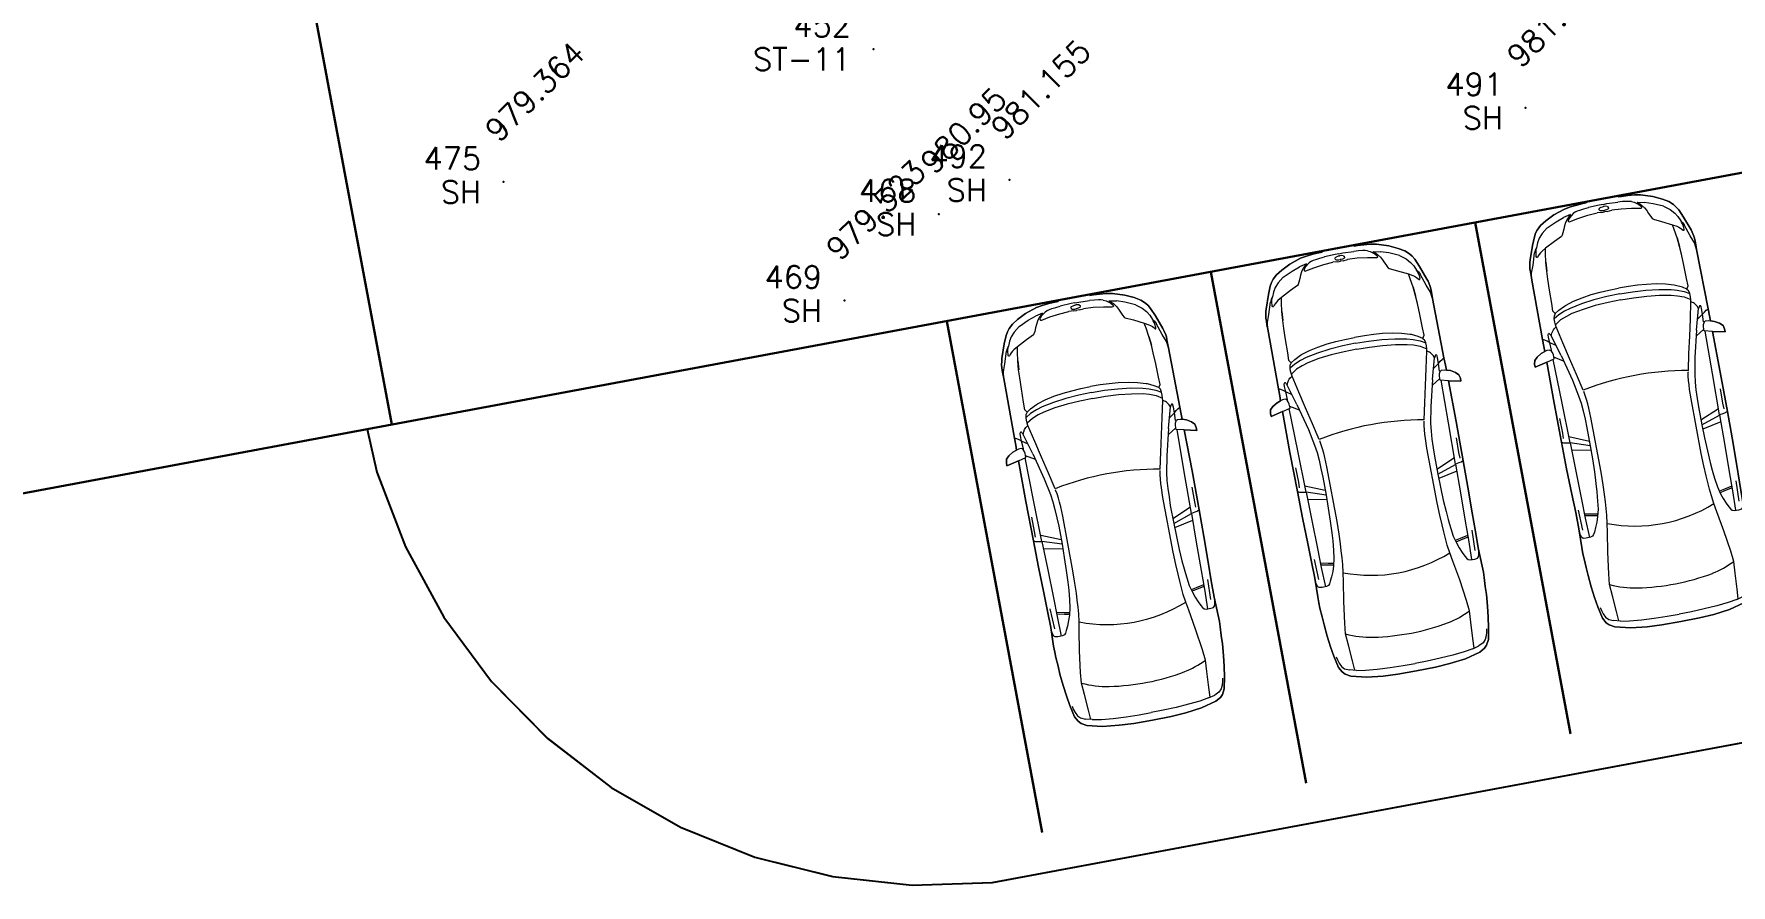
# Model space of a CAD drawing. Header units: metres. Extents: x 319894 to 3389272, y 120 to 6136017.
# Drawn here: x 321044.77 to 321063.72, y 3067882.5 to 3067892.01 of the extents above; entities that cross this region are included whole.
import ezdxf
from ezdxf.enums import TextEntityAlignment as Align

# ---------------------------------------------------------------- set-up
doc = ezdxf.new("R2010")
doc.units = ezdxf.units.M
doc.header["$MEASUREMENT"] = 0
doc.layers.add('A-Furn', color=254, linetype='Continuous', lineweight=0)
doc.layers.add('wall', color=4, linetype='Continuous', lineweight=30)
for name, color, linetype in [('Points', 7, 'Continuous'), ('Points-ELV', 6, 'Continuous'), ('Points-NUM', 4, 'Continuous'), ('Points-TXT', 3, 'Continuous'), ('SH', 7, 'Continuous'), ('ST-11', 7, 'Continuous')]:
    doc.layers.add(name, color=color, linetype=linetype)
doc.styles.add('romans', font='romans.shx')

# ---------------------------------------------------------------- blocks, each defined once
blk = doc.blocks.new('POINTS')
at = {"layer": 'Points'}
blk.add_line((0, 0), (0, 0), dxfattribs=at)
blk.add_point((0, 0), dxfattribs=at)
at = {"layer": 'Points-ELV', "style": 'romans'}
blk.add_attdef('ELEV', text='', height=1, rotation=45, dxfattribs=at).set_placement((0, 0), align=Align.BOTTOM_LEFT)
at = {"layer": 'Points-NUM', "style": 'romans'}
blk.add_attdef('PTNUM', text='', height=1, dxfattribs=at).set_placement((0, 0), align=Align.BOTTOM_RIGHT)
at = {"layer": 'Points-TXT', "style": 'romans'}
blk.add_attdef('DESC', text='', height=1, dxfattribs=at).set_placement((0, 0), align=Align.BOTTOM_RIGHT)
blk = doc.blocks.new('SIT4')
at = {"color": 1}
blk.add_lwpolyline([(320320.507, 3067730.79), (320320.617, 3067730.313), (320320.935, 3067729.478), (320321.365, 3067728.693), (320321.898, 3067727.975), (320322.524, 3067727.337), (320323.233, 3067726.791), (320324.009, 3067726.348), (320324.839, 3067726.014), (320325.706, 3067725.798), (320326.596, 3067725.703), (320327.489, 3067725.73), (320344.199, 3067728.846), (320345.043, 3067729.143), (320345.838, 3067729.552), (320346.569, 3067730.067), (320347.223, 3067730.676), (320347.788, 3067731.37), (320348.251, 3067732.135), (320348.606, 3067732.956), (320348.844, 3067733.818), (320348.963, 3067734.704), (320348.958, 3067735.598), (320348.889, 3067736.083)], dxfattribs=at)
at = {"layer": 'SH', "linetype": 'Continuous'}
ref = blk.add_blockref('POINTS', (320333.443, 3067734.38, 981.274), dxfattribs=at)
ref.add_attrib('PTNUM', '491', dxfattribs={"layer": 'Points-NUM', "height": 0.25, "style": 'romans'}).set_placement((320333.193, 3067734.442, 981.274), align=Align.BOTTOM_RIGHT)
ref.add_attrib('DESC', 'SH', dxfattribs={"layer": 'Points-TXT', "height": 0.25, "style": 'romans'}).set_placement((320333.193, 3067734.067, 981.274), align=Align.BOTTOM_RIGHT)
ref.add_attrib('ELEV', '981.274', dxfattribs={"layer": 'Points-ELV', "height": 0.25, "rotation": 45, "style": 'romans'}).set_placement((320333.443, 3067734.755, 981.274), align=Align.BOTTOM_LEFT)
ref = blk.add_blockref('POINTS', (320322.031, 3067733.552, 979.364), dxfattribs=at)
ref.add_attrib('PTNUM', '475', dxfattribs={"layer": 'Points-NUM', "height": 0.25, "style": 'romans'}).set_placement((320321.781, 3067733.614, 979.364), align=Align.BOTTOM_RIGHT)
ref.add_attrib('DESC', 'SH', dxfattribs={"layer": 'Points-TXT', "height": 0.25, "style": 'romans'}).set_placement((320321.781, 3067733.239, 979.364), align=Align.BOTTOM_RIGHT)
ref.add_attrib('ELEV', '979.364', dxfattribs={"layer": 'Points-ELV', "height": 0.25, "rotation": 45, "style": 'romans'}).set_placement((320322.031, 3067733.927, 979.364), align=Align.BOTTOM_LEFT)
ref = blk.add_blockref('POINTS', (320327.68, 3067733.575, 981.155), dxfattribs=at)
ref.add_attrib('PTNUM', '492', dxfattribs={"layer": 'Points-NUM', "height": 0.25, "style": 'romans'}).set_placement((320327.43, 3067733.637, 981.155), align=Align.BOTTOM_RIGHT)
ref.add_attrib('DESC', 'SH', dxfattribs={"layer": 'Points-TXT', "height": 0.25, "style": 'romans'}).set_placement((320327.43, 3067733.262, 981.155), align=Align.BOTTOM_RIGHT)
ref.add_attrib('ELEV', '981.155', dxfattribs={"layer": 'Points-ELV', "height": 0.25, "rotation": 45, "style": 'romans'}).set_placement((320327.68, 3067733.95, 981.155), align=Align.BOTTOM_LEFT)
ref = blk.add_blockref('POINTS', (320326.892, 3067733.193, 980.95), dxfattribs=at)
ref.add_attrib('PTNUM', '468', dxfattribs={"layer": 'Points-NUM', "height": 0.25, "style": 'romans'}).set_placement((320326.642, 3067733.255, 980.95), align=Align.BOTTOM_RIGHT)
ref.add_attrib('DESC', 'SH', dxfattribs={"layer": 'Points-TXT', "height": 0.25, "style": 'romans'}).set_placement((320326.642, 3067732.88, 980.95), align=Align.BOTTOM_RIGHT)
ref.add_attrib('ELEV', '980.95', dxfattribs={"layer": 'Points-ELV', "height": 0.25, "rotation": 45, "style": 'romans'}).set_placement((320326.892, 3067733.568, 980.95), align=Align.BOTTOM_LEFT)
ref = blk.add_blockref('POINTS', (320325.839, 3067732.229, 979.523), dxfattribs=at)
ref.add_attrib('PTNUM', '469', dxfattribs={"layer": 'Points-NUM', "height": 0.25, "style": 'romans'}).set_placement((320325.589, 3067732.291, 979.523), align=Align.BOTTOM_RIGHT)
ref.add_attrib('DESC', 'SH', dxfattribs={"layer": 'Points-TXT', "height": 0.25, "style": 'romans'}).set_placement((320325.589, 3067731.916, 979.523), align=Align.BOTTOM_RIGHT)
ref.add_attrib('ELEV', '979.523', dxfattribs={"layer": 'Points-ELV', "height": 0.25, "rotation": 45, "style": 'romans'}).set_placement((320325.839, 3067732.604, 979.523), align=Align.BOTTOM_LEFT)
at = {"layer": 'ST-11', "linetype": 'Continuous'}
ref = blk.add_blockref('POINTS', (320326.161, 3067735.035, 981.13), dxfattribs=at)
ref.add_attrib('PTNUM', '452', dxfattribs={"layer": 'Points-NUM', "height": 0.25, "style": 'romans'}).set_placement((320325.911, 3067735.097, 981.13), align=Align.BOTTOM_RIGHT)
ref.add_attrib('DESC', 'ST-11', dxfattribs={"layer": 'Points-TXT', "height": 0.25, "style": 'romans'}).set_placement((320325.911, 3067734.722, 981.13), align=Align.BOTTOM_RIGHT)
ref.add_attrib('ELEV', '981.13', dxfattribs={"layer": 'Points-ELV', "height": 0.25, "rotation": 45, "style": 'romans'}).set_placement((320326.161, 3067735.41, 981.13), align=Align.BOTTOM_LEFT)
blk = doc.blocks.new('car]')
for p, q in [((110617.54, 35319.87), (110612.83, 35318.33)), ((110612.83, 35318.33), (110617.54, 35319.87)), ((110619.99, 35320.3), (110617.54, 35319.87)), ((110617.54, 35319.87), (110619.99, 35320.3)), ((110622.64, 35320.54), (110619.99, 35320.3)), ((110619.99, 35320.3), (110622.64, 35320.54)), ((110625.15, 35320.69), (110622.64, 35320.54)), ((110622.64, 35320.54), (110625.15, 35320.69)), ((110626.52, 35320.73), (110625.15, 35320.69)), ((110625.15, 35320.69), (110626.52, 35320.73)), ((110639.51, 35321.13), (110626.52, 35321.13)), ((110626.52, 35321.13), (110626.52, 35320.73)), ((110626.52, 35320.73), (110626.52, 35321.13)), ((110626.52, 35321.13), (110639.51, 35321.13)), ((110639.51, 35320.73), (110639.51, 35321.13)), ((110639.51, 35321.13), (110639.51, 35320.73)), ((110640.89, 35320.69), (110639.51, 35320.73)), ((110639.51, 35320.73), (110640.89, 35320.69)), ((110643.4, 35320.54), (110640.89, 35320.69)), ((110640.89, 35320.69), (110643.4, 35320.54)), ((110646.05, 35320.3), (110643.4, 35320.54)), ((110643.4, 35320.54), (110646.05, 35320.3)), ((110648.49, 35319.87), (110646.05, 35320.3)), ((110646.05, 35320.3), (110648.49, 35319.87)), ((110653.2, 35318.33), (110648.49, 35319.87)), ((110648.49, 35319.87), (110653.2, 35318.33)), ((110605.24, 35313.61), (110604.35, 35312.45)), ((110604.35, 35312.45), (110605.24, 35313.61)), ((110606.9, 35315.14), (110605.24, 35313.61)), ((110605.24, 35313.61), (110606.9, 35315.14)), ((110609.26, 35316.6), (110606.9, 35315.14)), ((110606.9, 35315.14), (110609.26, 35316.6)), ((110609.29, 35313.74), (110606.91, 35311.87)), ((110612.83, 35318.33), (110609.26, 35316.6)), ((110609.26, 35316.6), (110612.83, 35318.33)), ((110609.29, 35313.74), (110613.28, 35315.48)), ((110613.28, 35315.48), (110616.5, 35316.6)), ((110616.28, 35313.21), (110615.73, 35311.94)), ((110616.94, 35314.43), (110616.28, 35313.21)), ((110619.47, 35317.26), (110616.5, 35316.6)), ((110617.89, 35315.78), (110616.94, 35314.43)), ((110618.85, 35316.71), (110617.89, 35315.78)), ((110618.08, 35315.19), (110618.07, 35314.79)), ((110618.07, 35314.79), (110618.17, 35314.64)), ((110618.93, 35316.18), (110618.08, 35315.19)), ((110618.17, 35314.64), (110618.43, 35314.51)), ((110618.43, 35314.51), (110618.76, 35314.5)), ((110618.76, 35314.5), (110622.12, 35315.18)), ((110619.47, 35317.26), (110618.85, 35316.71)), ((110620.59, 35317.48), (110618.93, 35316.18)), ((110621.63, 35317.93), (110620.59, 35317.48)), ((110621.63, 35317.93), (110622.5, 35318.15)), ((110622.12, 35315.18), (110626.22, 35315.71)), ((110622.5, 35318.15), (110623.46, 35318.33)), ((110623.46, 35318.33), (110625.12, 35318.55)), ((110625.12, 35318.55), (110627.03, 35318.7)), ((110626.22, 35315.71), (110630.03, 35315.97)), ((110631.44, 35318.88), (110627.03, 35318.7)), ((110631.92, 35315.8), (110630.03, 35315.97)), ((110630.76, 35318.86), (110630.78, 35318.86)), ((110631.18, 35317.55), (110631.11, 35317.38)), ((110631.11, 35317.06), (110631.11, 35317.38)), ((110631.11, 35317.06), (110631.18, 35316.9)), ((110631.48, 35317.77), (110631.18, 35317.55)), ((110631.18, 35316.9), (110631.48, 35316.67)), ((110633.02, 35318.87), (110631.44, 35318.88)), ((110631.48, 35317.77), (110632.09, 35317.92)), ((110631.48, 35316.67), (110632.09, 35316.52)), ((110631.92, 35315.8), (110633.05, 35315.8)), ((110632.09, 35317.92), (110632.7, 35317.99)), ((110632.09, 35316.52), (110632.56, 35316.46)), ((110632.56, 35316.46), (110633.05, 35316.44)), ((110632.7, 35317.99), (110633.02, 35317.99)), ((110633.48, 35316.46), (110632.99, 35316.44)), ((110634.12, 35315.8), (110632.99, 35315.8)), ((110633.02, 35318.87), (110634.59, 35318.88)), ((110633.33, 35317.99), (110633.02, 35317.99)), ((110633.95, 35317.92), (110633.33, 35317.99)), ((110633.95, 35316.52), (110633.48, 35316.46)), ((110634.55, 35317.77), (110633.95, 35317.92)), ((110634.55, 35316.67), (110633.95, 35316.52)), ((110634.12, 35315.8), (110636, 35315.97)), ((110634.55, 35317.77), (110634.85, 35317.55)), ((110634.85, 35316.9), (110634.55, 35316.67)), ((110634.59, 35318.88), (110639, 35318.7)), ((110634.85, 35317.55), (110634.92, 35317.38)), ((110634.92, 35317.06), (110634.85, 35316.9)), ((110634.92, 35317.06), (110634.92, 35317.38)), ((110635.28, 35318.86), (110635.25, 35318.86)), ((110639.81, 35315.71), (110636, 35315.97)), ((110640.92, 35318.55), (110639, 35318.7)), ((110643.92, 35315.18), (110639.81, 35315.71)), ((110642.58, 35318.33), (110640.92, 35318.55)), ((110643.54, 35318.15), (110642.58, 35318.33)), ((110644.41, 35317.93), (110643.54, 35318.15)), ((110647.27, 35314.5), (110643.92, 35315.18)), ((110644.41, 35317.93), (110645.45, 35317.48)), ((110645.45, 35317.48), (110647.1, 35316.18)), ((110646.57, 35317.26), (110647.19, 35316.71)), ((110646.57, 35317.26), (110649.53, 35316.6)), ((110647.1, 35316.18), (110647.96, 35315.19)), ((110647.19, 35316.71), (110648.14, 35315.78)), ((110647.6, 35314.51), (110647.27, 35314.5)), ((110647.87, 35314.64), (110647.6, 35314.51)), ((110647.96, 35314.79), (110647.87, 35314.64)), ((110647.96, 35315.19), (110647.96, 35314.79)), ((110648.14, 35315.78), (110649.1, 35314.43)), ((110649.1, 35314.43), (110649.75, 35313.21)), ((110652.76, 35315.48), (110649.53, 35316.6)), ((110649.75, 35313.21), (110650.31, 35311.94)), ((110656.75, 35313.74), (110652.76, 35315.48)), ((110656.78, 35316.6), (110653.2, 35318.33)), ((110653.2, 35318.33), (110656.78, 35316.6)), ((110656.75, 35313.74), (110659.12, 35311.87)), ((110659.13, 35315.14), (110656.78, 35316.6)), ((110656.78, 35316.6), (110659.13, 35315.14)), ((110660.8, 35313.61), (110659.13, 35315.14)), ((110659.13, 35315.14), (110660.8, 35313.61)), ((110661.69, 35312.45), (110660.8, 35313.61)), ((110660.8, 35313.61), (110661.69, 35312.45)), ((110602.21, 35307.93), (110600.22, 35302.39)), ((110600.22, 35302.39), (110602.21, 35307.93)), ((110603.59, 35311.15), (110602.21, 35307.93)), ((110602.21, 35307.93), (110603.59, 35311.15)), ((110602.98, 35305.82), (110602.52, 35304.84)), ((110603.36, 35306.35), (110602.98, 35305.82)), ((110603.2, 35305.4), (110603.44, 35306.13)), ((110603.63, 35306.7), (110603.36, 35306.35)), ((110603.44, 35306.13), (110603.63, 35306.7)), ((110604.35, 35312.45), (110603.59, 35311.15)), ((110603.59, 35311.15), (110604.35, 35312.45)), ((110604.42, 35308.56), (110603.63, 35306.7)), ((110605.42, 35310.19), (110604.42, 35308.56)), ((110606.91, 35311.87), (110605.42, 35310.19)), ((110611.21, 35307.88), (110607.17, 35305.8)), ((110614.3, 35309.33), (110611.21, 35307.88)), ((110614.64, 35309.71), (110614.3, 35309.33)), ((110615.13, 35310.55), (110614.64, 35309.71)), ((110615.73, 35311.94), (110615.13, 35310.55)), ((110650.31, 35311.94), (110650.91, 35310.55)), ((110650.9, 35310.55), (110651.39, 35309.71)), ((110651.39, 35309.71), (110651.74, 35309.33)), ((110651.74, 35309.33), (110654.82, 35307.88)), ((110654.82, 35307.88), (110658.86, 35305.8)), ((110659.12, 35311.87), (110660.61, 35310.19)), ((110660.61, 35310.19), (110661.62, 35308.56)), ((110661.62, 35308.56), (110662.4, 35306.7)), ((110662.45, 35311.15), (110661.69, 35312.45)), ((110661.69, 35312.45), (110662.45, 35311.15)), ((110662.4, 35306.7), (110662.67, 35306.35)), ((110662.6, 35306.13), (110662.4, 35306.7)), ((110663.82, 35307.93), (110662.45, 35311.15)), ((110662.45, 35311.15), (110663.82, 35307.93)), ((110662.83, 35305.4), (110662.6, 35306.13)), ((110662.67, 35306.35), (110663.06, 35305.82)), ((110663.06, 35305.82), (110663.51, 35304.84)), ((110665.81, 35302.39), (110663.82, 35307.93)), ((110663.82, 35307.93), (110665.81, 35302.39)), ((110599.58, 35299.7), (110599.48, 35298.81)), ((110599.48, 35298.81), (110599.58, 35299.7)), ((110599.96, 35301.45), (110599.58, 35299.7)), ((110599.58, 35299.7), (110599.96, 35301.45)), ((110599.82, 35297.01), (110600.98, 35300.06)), ((110600.22, 35302.39), (110599.96, 35301.45)), ((110599.96, 35301.45), (110600.22, 35302.39)), ((110600.98, 35300.06), (110602.52, 35304.84)), ((110602.9, 35303.23), (110602.95, 35303.71)), ((110603, 35302.79), (110602.9, 35303.23)), ((110602.95, 35303.71), (110602.98, 35304.26)), ((110602.98, 35304.26), (110603.2, 35305.4)), ((110603.17, 35302.75), (110603, 35302.79)), ((110603.35, 35302.83), (110603.17, 35302.75)), ((110603.75, 35303.35), (110603.35, 35302.83)), ((110604.25, 35303.85), (110603.75, 35303.35)), ((110604.89, 35304.4), (110604.25, 35303.85)), ((110605.55, 35304.89), (110604.89, 35304.4)), ((110607.17, 35305.8), (110605.55, 35304.89)), ((110605.96, 35296.68), (110606.29, 35300.28)), ((110606.29, 35300.28), (110605.97, 35296.68)), ((110606.29, 35300.28), (110606.79, 35303.72)), ((110606.79, 35303.72), (110607.17, 35305.8)), ((110659.24, 35303.72), (110658.86, 35305.8)), ((110658.86, 35305.8), (110660.49, 35304.89)), ((110659.75, 35300.28), (110659.24, 35303.72)), ((110660.07, 35296.68), (110659.75, 35300.28)), ((110659.75, 35300.28), (110660.07, 35296.68)), ((110660.49, 35304.89), (110661.15, 35304.4)), ((110661.15, 35304.4), (110661.78, 35303.85)), ((110661.78, 35303.85), (110662.28, 35303.35)), ((110662.28, 35303.35), (110662.69, 35302.83)), ((110662.69, 35302.83), (110662.87, 35302.75)), ((110663.05, 35304.26), (110662.83, 35305.4)), ((110662.87, 35302.75), (110663.03, 35302.79)), ((110663.03, 35302.79), (110663.13, 35303.23)), ((110663.09, 35303.71), (110663.05, 35304.26)), ((110663.13, 35303.23), (110663.09, 35303.71)), ((110665.05, 35300.06), (110663.51, 35304.84)), ((110666.22, 35297.01), (110665.05, 35300.06)), ((110666.07, 35301.45), (110665.81, 35302.39)), ((110665.81, 35302.39), (110666.07, 35301.45)), ((110666.45, 35299.7), (110666.07, 35301.45)), ((110666.07, 35301.45), (110666.45, 35299.7)), ((110666.56, 35298.81), (110666.45, 35299.7)), ((110666.45, 35299.7), (110666.56, 35298.81)), ((110599.46, 35294.3), (110599.3, 35270.1)), ((110599.3, 35270.1), (110599.46, 35294.3)), ((110599.46, 35297.59), (110599.45, 35296.18)), ((110599.45, 35296.18), (110599.46, 35297.59)), ((110599.45, 35296.18), (110599.46, 35294.3)), ((110599.46, 35294.3), (110599.45, 35296.18)), ((110599.48, 35298.81), (110599.46, 35297.59)), ((110599.46, 35297.59), (110599.48, 35298.81)), ((110599.46, 35294.3), (110599.82, 35297.01)), ((110600.23, 35298.09), (110600.23, 35298.12)), ((110605.64, 35289), (110605.8, 35293.48)), ((110605.8, 35293.48), (110605.96, 35296.68)), ((110660.24, 35293.48), (110660.07, 35296.68)), ((110660.4, 35289), (110660.24, 35293.48)), ((110666.58, 35294.3), (110666.22, 35297.01)), ((110666.58, 35297.59), (110666.56, 35298.81)), ((110666.56, 35298.81), (110666.58, 35297.59)), ((110666.58, 35296.18), (110666.58, 35297.59)), ((110666.58, 35297.59), (110666.58, 35296.18)), ((110666.58, 35294.3), (110666.58, 35296.18)), ((110666.58, 35296.18), (110666.58, 35294.3)), ((110666.73, 35270.1), (110666.58, 35294.3)), ((110666.58, 35294.3), (110666.73, 35270.1)), ((110605.54, 35283.57), (110605.64, 35289)), ((110660.49, 35283.57), (110660.4, 35289)), ((110605.38, 35277.41), (110605.69, 35278.66)), ((110607.47, 35278.64), (110605.38, 35277.41)), ((110605.46, 35280.5), (110605.54, 35283.58)), ((110606.18, 35279.37), (110605.46, 35280.5)), ((110605.54, 35283.57), (110605.54, 35283.58)), ((110606.18, 35279.37), (110605.69, 35278.66)), ((110605.69, 35278.66), (110605.69, 35278.66)), ((110606.18, 35279.37), (110607.83, 35280.47)), ((110606.18, 35279.37), (110606.18, 35279.37)), ((110610.06, 35279.66), (110607.47, 35278.64)), ((110607.83, 35280.47), (110610.41, 35281.68)), ((110612.48, 35280.35), (110610.06, 35279.66)), ((110610.41, 35281.68), (110610.89, 35281.86)), ((110610.89, 35281.86), (110614.24, 35282.88)), ((110617.23, 35281.3), (110612.48, 35280.35)), ((110617.44, 35279), (110612.77, 35278.14)), ((110614.24, 35282.88), (110617.9, 35283.66)), ((110622.43, 35281.94), (110617.23, 35281.3)), ((110622.54, 35279.57), (110617.44, 35279)), ((110617.9, 35283.66), (110621.77, 35284.2)), ((110621.77, 35284.2), (110625.39, 35284.53)), ((110627.78, 35282.3), (110622.43, 35281.94)), ((110627.82, 35279.88), (110622.54, 35279.57)), ((110625.39, 35284.53), (110629.03, 35284.71)), ((110633.02, 35282.42), (110627.78, 35282.3)), ((110633.02, 35279.97), (110627.82, 35279.88)), ((110629.03, 35284.71), (110633.02, 35284.78)), ((110637, 35284.71), (110633.02, 35284.78)), ((110633.02, 35282.42), (110638.26, 35282.3)), ((110633.02, 35279.97), (110638.21, 35279.88)), ((110640.64, 35284.53), (110637, 35284.71)), ((110638.21, 35279.88), (110643.49, 35279.57)), ((110638.26, 35282.3), (110643.61, 35281.94)), ((110644.26, 35284.2), (110640.64, 35284.53)), ((110643.49, 35279.57), (110648.6, 35279)), ((110643.61, 35281.94), (110648.81, 35281.3)), ((110648.14, 35283.66), (110644.26, 35284.2)), ((110651.8, 35282.88), (110648.14, 35283.66)), ((110648.6, 35279), (110653.26, 35278.14)), ((110648.81, 35281.3), (110653.55, 35280.35)), ((110655.14, 35281.86), (110651.8, 35282.88)), ((110653.55, 35280.35), (110655.98, 35279.66)), ((110655.62, 35281.68), (110655.14, 35281.86)), ((110658.21, 35280.47), (110655.62, 35281.68)), ((110655.98, 35279.66), (110658.57, 35278.64)), ((110659.85, 35279.37), (110658.21, 35280.47)), ((110658.57, 35278.64), (110660.65, 35277.41)), ((110659.85, 35279.37), (110660.57, 35280.5)), ((110659.85, 35279.37), (110659.85, 35279.37)), ((110659.85, 35279.37), (110660.35, 35278.66)), ((110660.35, 35278.66), (110660.34, 35278.66)), ((110660.65, 35277.41), (110660.35, 35278.66)), ((110660.49, 35283.57), (110660.49, 35283.58)), ((110660.57, 35280.5), (110660.49, 35283.58)), ((110601.92, 35271.65), (110602.03, 35271.86)), ((110602.15, 35271.98), (110602.03, 35271.86)), ((110602.29, 35271.98), (110602.15, 35271.98)), ((110602.44, 35271.88), (110602.29, 35271.98)), ((110602.44, 35271.88), (110602.55, 35271.72)), ((110602.98, 35270.9), (110603.41, 35271.88)), ((110603.41, 35271.88), (110603.9, 35272.67)), ((110603.9, 35272.67), (110604.24, 35273.09)), ((110604.24, 35273.09), (110604.6, 35273.47)), ((110604.6, 35273.47), (110605.55, 35274.06)), ((110605.35, 35276.11), (110605.38, 35277.41)), ((110605.43, 35274.98), (110605.35, 35276.11)), ((110607.83, 35276.48), (110605.43, 35274.98)), ((110605.55, 35274.06), (110605.43, 35274.98)), ((110607.04, 35267.3), (110605.55, 35274.06)), ((110605.55, 35274.06), (110605.55, 35274.06)), ((110610.37, 35277.45), (110607.83, 35276.48)), ((110612.77, 35278.14), (110610.37, 35277.45)), ((110653.26, 35278.14), (110655.67, 35277.45)), ((110655.67, 35277.45), (110658.21, 35276.48)), ((110658.21, 35276.48), (110660.6, 35274.98)), ((110659, 35267.3), (110660.48, 35274.06)), ((110660.48, 35274.06), (110660.6, 35274.98)), ((110660.48, 35274.06), (110660.48, 35274.06)), ((110661.44, 35273.47), (110660.48, 35274.06)), ((110660.6, 35274.98), (110660.68, 35276.11)), ((110660.68, 35276.11), (110660.65, 35277.41)), ((110661.8, 35273.09), (110661.44, 35273.47)), ((110662.14, 35272.67), (110661.8, 35273.09)), ((110662.63, 35271.88), (110662.14, 35272.67)), ((110663.05, 35270.9), (110662.63, 35271.88)), ((110663.6, 35271.88), (110663.49, 35271.72)), ((110663.6, 35271.88), (110663.74, 35271.98)), ((110663.74, 35271.98), (110663.88, 35271.98)), ((110663.88, 35271.98), (110664.01, 35271.86)), ((110664.12, 35271.65), (110664.01, 35271.86)), ((110599.25, 35265.17), (110597.68, 35264.64)), ((110597.68, 35264.64), (110599.25, 35265.17)), ((110599.26, 35267.22), (110599.25, 35265.17)), ((110599.25, 35265.17), (110599.26, 35267.22)), ((110600.12, 35265.46), (110599.25, 35265.17)), ((110599.3, 35270.1), (110599.26, 35267.22)), ((110599.26, 35267.22), (110599.3, 35270.1)), ((110600.18, 35269.67), (110599.3, 35270.1)), ((110601.16, 35265.46), (110600.12, 35265.46)), ((110600.98, 35269.06), (110600.18, 35269.67)), ((110601.9, 35268.32), (110600.98, 35269.06)), ((110601.53, 35265.27), (110601.16, 35265.46)), ((110601.83, 35264.99), (110601.53, 35265.27)), ((110602.01, 35265.2), (110601.74, 35265.07)), ((110601.83, 35270.59), (110601.88, 35271.44)), ((110601.9, 35268.32), (110601.83, 35270.59)), ((110601.88, 35271.44), (110601.92, 35271.65)), ((110602.01, 35265.2), (110601.9, 35268.32)), ((110604.2, 35266.69), (110601.9, 35268.32)), ((110602.55, 35271.72), (110602.71, 35271.42)), ((110602.71, 35271.42), (110602.98, 35270.9)), ((110605.4, 35262.51), (110602.98, 35270.9)), ((110608.56, 35260.64), (110607.04, 35267.3)), ((110657.48, 35260.64), (110659, 35267.3)), ((110660.64, 35262.51), (110663.05, 35270.9)), ((110661.84, 35266.69), (110664.14, 35268.32)), ((110663.32, 35271.42), (110663.05, 35270.9)), ((110663.49, 35271.72), (110663.32, 35271.42)), ((110664.03, 35265.2), (110664.14, 35268.32)), ((110664.03, 35265.2), (110664.29, 35265.07)), ((110664.16, 35271.44), (110664.12, 35271.65)), ((110664.14, 35268.32), (110664.2, 35270.59)), ((110664.14, 35268.32), (110665.05, 35269.06)), ((110664.2, 35270.59), (110664.16, 35271.44)), ((110664.21, 35264.99), (110664.5, 35265.27)), ((110664.5, 35265.27), (110664.88, 35265.46)), ((110664.88, 35265.46), (110665.91, 35265.46)), ((110665.05, 35269.06), (110665.85, 35269.67)), ((110665.85, 35269.67), (110666.73, 35270.1)), ((110665.91, 35265.46), (110666.78, 35265.17)), ((110666.77, 35267.22), (110666.73, 35270.1)), ((110666.73, 35270.1), (110666.77, 35267.22)), ((110666.78, 35265.17), (110666.77, 35267.22)), ((110666.77, 35267.22), (110666.78, 35265.17)), ((110668.35, 35264.64), (110666.78, 35265.17)), ((110666.78, 35265.17), (110668.35, 35264.64)), ((110594.64, 35262.37), (110594.31, 35260.97)), ((110594.31, 35260.97), (110594.64, 35262.37)), ((110594.31, 35260.97), (110594.31, 35259.7)), ((110594.31, 35259.7), (110594.31, 35260.97)), ((110594.31, 35259.7), (110599.24, 35260.84)), ((110599.24, 35260.84), (110594.31, 35259.7)), ((110595.82, 35263.55), (110594.64, 35262.37)), ((110594.64, 35262.37), (110595.82, 35263.55)), ((110597.68, 35264.64), (110595.82, 35263.55)), ((110595.82, 35263.55), (110597.68, 35264.64)), ((110599.24, 35260.84), (110599.15, 35244.23)), ((110599.15, 35244.23), (110599.24, 35260.84)), ((110599.24, 35260.84), (110602.41, 35261.6)), ((110602.19, 35264.25), (110601.83, 35264.99)), ((110602.31, 35244.29), (110602.07, 35261.51)), ((110602.41, 35263.27), (110602.19, 35264.25)), ((110602.41, 35261.6), (110602.41, 35263.27)), ((110606, 35260.1), (110602.41, 35262.34)), ((110605.4, 35262.51), (110608.07, 35251.88)), ((110610.12, 35253.82), (110608.56, 35260.64)), ((110655.92, 35253.82), (110657.48, 35260.64)), ((110660.64, 35262.51), (110657.97, 35251.88)), ((110660.03, 35260.1), (110663.62, 35262.34)), ((110663.62, 35263.27), (110663.84, 35264.25)), ((110663.62, 35261.6), (110663.62, 35263.27)), ((110666.8, 35260.84), (110663.62, 35261.6)), ((110663.72, 35244.29), (110663.96, 35261.51)), ((110663.84, 35264.25), (110664.21, 35264.99)), ((110666.89, 35244.23), (110666.8, 35260.84)), ((110666.8, 35260.84), (110671.72, 35259.7)), ((110671.72, 35259.7), (110666.8, 35260.84)), ((110666.8, 35260.84), (110666.89, 35244.23)), ((110670.22, 35263.55), (110668.35, 35264.64)), ((110668.35, 35264.64), (110670.22, 35263.55)), ((110671.4, 35262.37), (110670.22, 35263.55)), ((110670.22, 35263.55), (110671.4, 35262.37)), ((110671.72, 35260.97), (110671.4, 35262.37)), ((110671.4, 35262.37), (110671.72, 35260.97)), ((110671.72, 35259.7), (110671.72, 35260.97)), ((110671.72, 35260.97), (110671.72, 35259.7)), ((110608.07, 35251.88), (110609.37, 35245.25)), ((110611.6, 35247.17), (110610.12, 35253.82)), ((110654.44, 35247.17), (110655.92, 35253.82)), ((110657.97, 35251.88), (110656.66, 35245.25)), ((110609.37, 35245.25), (110609.79, 35242.18)), ((110611.71, 35246.64), (110611.73, 35246.62)), ((110612.03, 35244.95), (110611.72, 35246.62)), ((110612.25, 35243.24), (110612.03, 35244.95)), ((110653.79, 35243.24), (110654, 35244.95)), ((110654, 35244.95), (110654.31, 35246.62)), ((110654.32, 35246.64), (110654.31, 35246.62)), ((110656.66, 35245.25), (110656.25, 35242.18)), ((110599.15, 35244.23), (110599.22, 35228.24)), ((110599.22, 35228.24), (110599.15, 35244.23)), ((110602.55, 35227.41), (110602.31, 35244.29)), ((110609.79, 35242.18), (110610.01, 35239)), ((110610.01, 35239), (110610.17, 35235.57)), ((110612.39, 35241.5), (110612.25, 35243.24)), ((110612.48, 35239.68), (110612.39, 35241.5)), ((110612.62, 35235.83), (110612.48, 35239.68)), ((110653.41, 35235.83), (110653.55, 35239.68)), ((110653.55, 35239.68), (110653.65, 35241.5)), ((110653.65, 35241.5), (110653.79, 35243.24)), ((110656.02, 35239), (110655.87, 35235.57)), ((110656.25, 35242.18), (110656.02, 35239)), ((110663.49, 35227.41), (110663.72, 35244.29)), ((110666.81, 35228.24), (110666.89, 35244.23)), ((110666.89, 35244.23), (110666.81, 35228.24)), ((110600.38, 35231.8), (110600.29, 35237.68)), ((110600.33, 35229.53), (110600.38, 35231.8)), ((110610.17, 35235.57), (110610.28, 35232.1)), ((110610.28, 35232.1), (110610.26, 35224.78)), ((110612.62, 35213.56), (110612.62, 35235.83)), ((110653.41, 35213.56), (110653.41, 35235.83)), ((110655.87, 35235.57), (110655.75, 35232.1)), ((110655.75, 35232.1), (110655.77, 35224.78)), ((110665.65, 35231.8), (110665.75, 35237.68)), ((110665.71, 35229.53), (110665.65, 35231.8)), ((110599.22, 35228.24), (110599.31, 35217.48)), ((110599.22, 35228.24), (110600.02, 35227.88)), ((110599.31, 35217.48), (110599.22, 35228.24)), ((110600.02, 35227.88), (110600.1, 35227.86)), ((110600.1, 35227.86), (110600.22, 35227.84)), ((110600.22, 35227.84), (110601.17, 35227.66)), ((110601.17, 35227.66), (110602.55, 35227.41)), ((110602.51, 35229.95), (110610.27, 35226.69)), ((110602.55, 35227.41), (110602.73, 35215.79)), ((110610.26, 35224.78), (110602.55, 35227.36)), ((110602.59, 35224.56), (110610.23, 35222.99)), ((110610.26, 35224.78), (110610.17, 35219.48)), ((110663.52, 35229.95), (110655.77, 35226.69)), ((110655.77, 35224.78), (110663.49, 35227.36)), ((110655.77, 35224.78), (110655.86, 35219.48)), ((110663.44, 35224.56), (110655.8, 35222.99)), ((110663.49, 35227.41), (110663.3, 35215.79)), ((110664.86, 35227.66), (110663.49, 35227.41)), ((110665.82, 35227.84), (110664.86, 35227.66)), ((110665.94, 35227.86), (110665.82, 35227.84)), ((110666.01, 35227.88), (110665.94, 35227.86)), ((110666.81, 35228.24), (110666.01, 35227.88)), ((110666.72, 35217.48), (110666.81, 35228.24)), ((110666.81, 35228.24), (110666.72, 35217.48)), ((110599.31, 35217.48), (110599.49, 35207.02)), ((110599.49, 35207.02), (110599.31, 35217.48)), ((110610.17, 35219.48), (110609.99, 35214.19)), ((110655.86, 35219.48), (110656.05, 35214.19)), ((110666.54, 35207.02), (110666.72, 35217.48)), ((110666.72, 35217.48), (110666.54, 35207.02)), ((110602.73, 35215.79), (110602.92, 35204.31)), ((110609.99, 35214.19), (110609.75, 35209.45)), ((110612.48, 35208.47), (110612.62, 35213.56)), ((110653.56, 35208.47), (110653.41, 35213.56)), ((110656.05, 35214.19), (110656.28, 35209.45)), ((110663.3, 35215.79), (110663.12, 35204.31)), ((110599.49, 35207.02), (110599.65, 35199.51)), ((110599.65, 35199.51), (110599.49, 35207.02)), ((110602.92, 35204.31), (110603.02, 35196.65)), ((110609.33, 35204.29), (110609.12, 35202.46)), ((110609.52, 35206.2), (110609.33, 35204.29)), ((110609.75, 35209.45), (110609.52, 35206.2)), ((110612.14, 35201.64), (110612.3, 35204.48)), ((110612.3, 35204.48), (110612.48, 35208.47)), ((110653.74, 35204.48), (110653.56, 35208.47)), ((110653.9, 35201.64), (110653.74, 35204.48)), ((110656.28, 35209.45), (110656.51, 35206.2)), ((110656.51, 35206.2), (110656.7, 35204.29)), ((110656.7, 35204.29), (110656.92, 35202.46)), ((110663.12, 35204.31), (110663.01, 35196.65)), ((110666.38, 35199.51), (110666.54, 35207.02)), ((110666.54, 35207.02), (110666.38, 35199.51)), ((110599.65, 35199.51), (110599.73, 35192.85)), ((110599.73, 35192.85), (110599.65, 35199.51)), ((110601.16, 35192.07), (110600.89, 35200.22)), ((110603, 35198.46), (110606.12, 35197.83)), ((110603.01, 35197.75), (110606.13, 35197.11)), ((110606.12, 35197.83), (110608.24, 35197.42)), ((110606.13, 35197.11), (110608.07, 35196.74)), ((110608.7, 35199.22), (110607.96, 35196.34)), ((110609.12, 35202.46), (110608.7, 35199.22)), ((110611.71, 35196.18), (110611.95, 35198.89)), ((110611.95, 35198.89), (110612.14, 35201.64)), ((110654.08, 35198.89), (110653.9, 35201.64)), ((110654.33, 35196.18), (110654.08, 35198.89)), ((110656.92, 35202.46), (110657.34, 35199.22)), ((110657.34, 35199.22), (110658.07, 35196.34)), ((110659.92, 35197.83), (110657.8, 35197.42)), ((110659.91, 35197.11), (110657.97, 35196.74)), ((110663.03, 35197.75), (110659.91, 35197.11)), ((110663.04, 35198.46), (110659.92, 35197.83)), ((110664.87, 35192.07), (110665.15, 35200.22)), ((110666.3, 35192.85), (110666.38, 35199.51)), ((110666.38, 35199.51), (110666.3, 35192.85)), ((110599.73, 35192.85), (110599.47, 35185.35)), ((110599.47, 35185.35), (110599.73, 35192.85)), ((110599.78, 35191.43), (110599.73, 35192.85)), ((110599.94, 35190.27), (110599.78, 35191.43)), ((110600.25, 35189.23), (110599.94, 35190.27)), ((110603.02, 35196.65), (110603.24, 35188.7)), ((110605.59, 35190.51), (110605.04, 35189.54)), ((110606.39, 35192.13), (110605.59, 35190.51)), ((110607.25, 35194.25), (110606.39, 35192.13)), ((110607.96, 35196.34), (110607.25, 35194.25)), ((110610.71, 35189.51), (110611.28, 35192.95)), ((110611.28, 35192.95), (110611.71, 35196.18)), ((110654.76, 35192.95), (110654.33, 35196.18)), ((110655.32, 35189.51), (110654.76, 35192.95)), ((110658.07, 35196.34), (110658.79, 35194.25)), ((110658.79, 35194.25), (110659.65, 35192.13)), ((110659.65, 35192.13), (110660.44, 35190.51)), ((110660.44, 35190.51), (110660.99, 35189.54)), ((110663.01, 35196.65), (110662.8, 35188.7)), ((110665.79, 35189.23), (110666.1, 35190.27)), ((110666.1, 35190.27), (110666.25, 35191.43)), ((110666.25, 35191.43), (110666.3, 35192.85)), ((110666.57, 35185.35), (110666.3, 35192.85)), ((110666.3, 35192.85), (110666.57, 35185.35)), ((110599.47, 35185.35), (110599.47, 35182.82)), ((110599.47, 35182.82), (110599.47, 35185.35)), ((110600.72, 35188.84), (110600.25, 35189.23)), ((110601.86, 35188.67), (110600.72, 35188.84)), ((110603.73, 35188.71), (110601.86, 35188.67)), ((110604.56, 35188.98), (110603.73, 35188.71)), ((110605.04, 35189.54), (110604.56, 35188.98)), ((110609.38, 35181.54), (110610.71, 35189.51)), ((110656.66, 35181.54), (110655.32, 35189.51)), ((110660.99, 35189.54), (110661.47, 35188.98)), ((110661.47, 35188.98), (110662.3, 35188.71)), ((110662.3, 35188.71), (110664.17, 35188.67)), ((110664.17, 35188.67), (110665.32, 35188.84)), ((110665.32, 35188.84), (110665.79, 35189.23)), ((110666.57, 35182.82), (110666.57, 35185.35)), ((110666.57, 35185.35), (110666.57, 35182.82)), ((110599.47, 35182.82), (110599.53, 35180.68)), ((110599.53, 35180.68), (110599.47, 35182.82)), ((110599.53, 35180.68), (110599.77, 35177.14)), ((110599.77, 35177.14), (110599.53, 35180.68)), ((110599.77, 35177.14), (110599.91, 35173.85)), ((110599.91, 35173.85), (110599.77, 35177.14)), ((110608.17, 35172.97), (110609.38, 35181.54)), ((110657.87, 35172.97), (110656.66, 35181.54)), ((110666.13, 35173.85), (110666.27, 35177.14)), ((110666.27, 35177.14), (110666.13, 35173.85)), ((110666.27, 35177.14), (110666.5, 35180.68)), ((110666.5, 35180.68), (110666.27, 35177.14)), ((110666.5, 35180.68), (110666.57, 35182.82)), ((110666.57, 35182.82), (110666.5, 35180.68)), ((110599.91, 35173.85), (110600.34, 35169.11)), ((110600.34, 35169.11), (110599.91, 35173.85)), ((110607.75, 35168.69), (110608.17, 35172.97)), ((110658.29, 35168.69), (110657.87, 35172.97)), ((110665.7, 35169.11), (110666.13, 35173.85)), ((110666.13, 35173.85), (110665.7, 35169.11)), ((110600.34, 35169.11), (110600.85, 35164.75)), ((110600.85, 35164.75), (110600.34, 35169.11)), ((110600.85, 35164.75), (110601.48, 35160.73)), ((110601.48, 35160.73), (110600.85, 35164.75)), ((110608.05, 35164.05), (110607.75, 35168.69)), ((110608.46, 35157.56), (110608.05, 35164.05)), ((110657.58, 35157.56), (110657.98, 35164.05)), ((110657.98, 35164.05), (110658.29, 35168.69)), ((110664.55, 35160.73), (110665.19, 35164.75)), ((110665.19, 35164.75), (110664.55, 35160.73)), ((110665.19, 35164.75), (110665.7, 35169.11)), ((110665.7, 35169.11), (110665.19, 35164.75)), ((110601.48, 35160.73), (110602.48, 35155.96)), ((110602.48, 35155.96), (110601.48, 35160.73)), ((110602.37, 35160.35), (110602.61, 35159.1)), ((110602.61, 35159.1), (110603.06, 35157.59)), ((110603.06, 35157.59), (110603.76, 35156.17)), ((110608.72, 35153.68), (110608.46, 35157.56)), ((110657.32, 35153.68), (110657.58, 35157.56)), ((110662.97, 35157.59), (110662.28, 35156.17)), ((110663.43, 35159.1), (110662.97, 35157.59)), ((110663.66, 35160.35), (110663.43, 35159.1)), ((110663.56, 35155.96), (110664.55, 35160.73)), ((110664.55, 35160.73), (110663.56, 35155.96)), ((110602.48, 35155.96), (110603.61, 35153.94)), ((110603.61, 35153.94), (110602.48, 35155.96)), ((110603.61, 35153.94), (110604.6, 35152.87)), ((110604.6, 35152.87), (110603.61, 35153.94)), ((110603.76, 35156.17), (110604.82, 35155.05)), ((110604.6, 35152.87), (110606.73, 35151.68)), ((110606.73, 35151.68), (110604.6, 35152.87)), ((110604.82, 35155.05), (110606.65, 35154.22)), ((110609.31, 35153.52), (110606.65, 35154.22)), ((110606.73, 35151.68), (110612.9, 35150.11)), ((110612.9, 35150.11), (110606.73, 35151.68)), ((110609.31, 35153.52), (110612.94, 35152.95)), ((110612.9, 35150.11), (110619.44, 35149.33)), ((110619.44, 35149.33), (110612.9, 35150.11)), ((110612.94, 35152.95), (110617.64, 35152.49)), ((110617.64, 35152.49), (110622.83, 35152.18)), ((110622.83, 35152.18), (110628.1, 35152)), ((110628.1, 35152), (110633.02, 35151.96)), ((110637.94, 35152), (110633.02, 35151.96)), ((110643.2, 35152.18), (110637.94, 35152)), ((110648.39, 35152.49), (110643.2, 35152.18)), ((110646.6, 35149.33), (110653.13, 35150.11)), ((110653.13, 35150.11), (110646.6, 35149.33)), ((110653.1, 35152.95), (110648.39, 35152.49)), ((110656.73, 35153.52), (110653.09, 35152.95)), ((110653.13, 35150.11), (110659.3, 35151.68)), ((110659.3, 35151.68), (110653.13, 35150.11)), ((110656.73, 35153.52), (110659.38, 35154.22)), ((110659.3, 35151.68), (110661.43, 35152.87)), ((110661.43, 35152.87), (110659.3, 35151.68)), ((110661.22, 35155.05), (110659.38, 35154.22)), ((110662.28, 35156.17), (110661.22, 35155.05)), ((110661.43, 35152.87), (110662.42, 35153.94)), ((110662.42, 35153.94), (110661.43, 35152.87)), ((110662.42, 35153.94), (110663.56, 35155.96)), ((110663.56, 35155.96), (110662.42, 35153.94)), ((110619.44, 35149.33), (110625.35, 35149.01)), ((110625.35, 35149.01), (110619.44, 35149.33)), ((110625.35, 35149.01), (110633.02, 35148.91)), ((110633.02, 35148.91), (110625.35, 35149.01)), ((110633.02, 35148.91), (110640.68, 35149.01)), ((110640.68, 35149.01), (110633.02, 35148.91)), ((110640.68, 35149.01), (110646.6, 35149.33)), ((110646.6, 35149.33), (110640.68, 35149.01))]:
    blk.add_line(p, q)
for centre, major_axis, start_param, end_param in [((110633.02, 35134.75), (80.93, -80.93), 2.167947, 2.544442), ((110633.02, 35248.71), (-42.32, -42.32), 0.413629, 1.157167), ((110624.45, 35203.17), (27.09, -27.09), -1.236488, -0.944018), ((110633.09, 35256.84), (65.52, -65.52), -0.944565, -0.612222), ((110641.59, 35203.17), (-27.09, -27.09), 0.981408, 1.236488)]:
    blk.add_ellipse(centre, major_axis=major_axis, ratio=1, start_param=start_param, end_param=end_param)

msp = doc.modelspace()

# ---------------------------------------------------------------- linework, layer by layer
at = {"color": 1}
msp.add_lwpolyline([(321048.487, 3067887.592), (321048.597, 3067887.115), (321048.915, 3067886.28), (321049.345, 3067885.495), (321049.878, 3067884.778), (321050.505, 3067884.14), (321051.213, 3067883.594), (321051.989, 3067883.15), (321052.819, 3067882.816), (321053.687, 3067882.6), (321054.576, 3067882.505), (321055.47, 3067882.532), (321072.179, 3067885.648), (321073.023, 3067885.945), (321073.818, 3067886.354), (321074.55, 3067886.869), (321075.203, 3067887.479), (321075.768, 3067888.172), (321076.231, 3067888.937), (321076.586, 3067889.758), (321076.825, 3067890.62), (321076.943, 3067891.506), (321076.938, 3067892.4), (321076.869, 3067892.885)], dxfattribs=at)
at = {"layer": 'wall'}
for p, q in [((321048.762, 3067887.644), (321043.171, 3067917.627)), ((321038.656, 3067885.759), (321076.869, 3067892.885)), ((321060.861, 3067889.9), (321061.925, 3067884.191)), ((321057.911, 3067889.35), (321058.976, 3067883.641)), ((321054.962, 3067888.801), (321056.026, 3067883.091))]:
    msp.add_line(p, q, dxfattribs=at)

# ---------------------------------------------------------------- block references
at = {"color": 251, "true_color": 0x636466}
msp.add_blockref('SIT4', (727.98, 156.802), dxfattribs=at)
at = {"layer": 'A-Furn', "ltscale": 1.6, "xscale": 0.02787133977611227, "yscale": 0.02787133977611227, "zscale": 0.02787133977611227, "rotation": 10.54929588503774}
for p in [(318211.14, 3066357.827), (318208.191, 3066357.277), (318205.242, 3066356.727), (318205.242, 3066356.727)]:
    msp.add_blockref('car]', p, dxfattribs=at)

doc.saveas('drawing.dxf')
